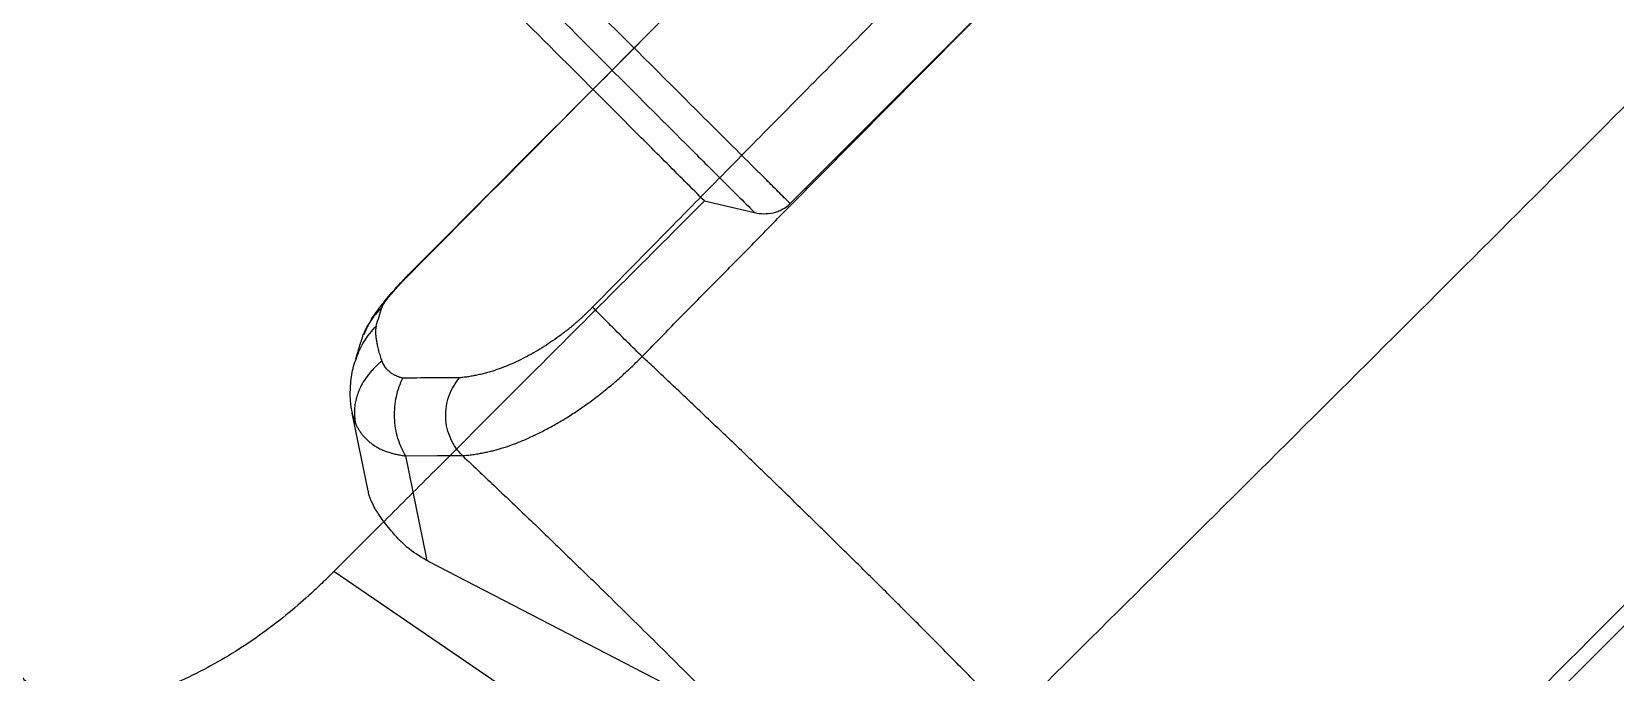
# Model space of a CAD drawing. Header units: inches. Extents: x 2 to 86, y -22 to 129.
# Drawn here: x 67.71 to 77.89, y 10.16 to 14.27 of the extents above; entities that cross this region are included whole.
import ezdxf

# ---------------------------------------------------------------- set-up
doc = ezdxf.new("R2010")
doc.units = ezdxf.units.IN
doc.header["$MEASUREMENT"] = 0
doc.layers.add('1', color=4, linetype='Continuous')
doc.layers.add('BDIM_CYAN', color=4, linetype='Continuous')

# ---------------------------------------------------------------- blocks, each defined once
blk = doc.blocks.new('2020 HS PILLOW')
at = {"layer": '1', "color": 2}
for p, q in [((5.803, -0.013), (5.803, -0.011)), ((6.718, -0.447), (6.684, -0.383)), ((6.965, -0.807), (6.685, -0.383)), ((7, -1.374), (6.635, -0.82)), ((6.358, -3.456), (7.012, -1.404))]:
    blk.add_line(p, q, dxfattribs=at)
at = {"layer": '1', "color": 2, "flags": 128}
for points in [[(6.635, -0.82), (6.49, -0.963), (6.377, -1.076)], [(7.013, -0.916), (7.011, -0.909), (7.001, -0.884)]]:
    blk.add_lwpolyline(points, dxfattribs=at)
at = {"layer": '1', "color": 2}
blk.add_arc((6.982, -1.398), 0.0302, 349.0452, 54.1848, dxfattribs=at)
for points, knots in [([(5.803, -0.009), (4.052, -0.005), (0.184, 0.005), (-3.685, -0.004), (-5.803, -0.009)], [0, 0, 0, 0, 0.452479, 1, 1, 1, 1]), ([(5.803, -0.013), (5.576, -0.012), (5.121, -0.01), (4.438, -0.007), (3.755, -0.005), (3.072, -0.003), (2.39, -0.002), (1.707, -0.001), (1.024, 0), (0.341, 0), (-0.341, 0), (-1.024, 0), (-1.707, -0.001), (-2.39, -0.002), (-3.072, -0.003), (-3.755, -0.005), (-4.438, -0.007), (-5.121, -0.01), (-5.576, -0.012), (-5.803, -0.013)], [0, 0, 0, 0, 0.058824, 0.117648, 0.176472, 0.235295, 0.294119, 0.352942, 0.411765, 0.470588, 0.529412, 0.588235, 0.647058, 0.705881, 0.764705, 0.823528, 0.882352, 0.941176, 1, 1, 1, 1]), ([(6.189, -0.049), (6.186, -0.048), (6.155, -0.04), (6.082, -0.027), (5.979, -0.016), (5.882, -0.011), (5.83, -0.01), (5.803, -0.009)], [0, 0, 0, 0, 0.030763, 0.316842, 0.644882, 0.816686, 1, 1, 1, 1]), ([(6.067, -0.036), (6.066, -0.036), (6.065, -0.035), (6.062, -0.034), (6.059, -0.033), (6.056, -0.032), (6.052, -0.031), (6.048, -0.03), (6.044, -0.029), (6.039, -0.028), (6.029, -0.026), (6.009, -0.023), (5.977, -0.02), (5.939, -0.017), (5.906, -0.015), (5.879, -0.014), (5.861, -0.013), (5.842, -0.013), (5.823, -0.013), (5.81, -0.013), (5.803, -0.013)], [0, 0, 0, 0, 0.029153, 0.058134, 0.086978, 0.115718, 0.144392, 0.173033, 0.201679, 0.230364, 0.259125, 0.384793, 0.508272, 0.631196, 0.751677, 0.801642, 0.851147, 0.900501, 0.950016, 1, 1, 1, 1]), ([(6.067, -0.036), (6.109, -0.038), (6.182, -0.041), (6.249, -0.068), (6.277, -0.08)], [0, 0, 0, 0, 0.578974, 1, 1, 1, 1]), ([(6.18, -0.096), (6.181, -0.097), (6.183, -0.098), (6.186, -0.1), (6.189, -0.102), (6.193, -0.105), (6.197, -0.108), (6.2, -0.111), (6.204, -0.115), (6.208, -0.119), (6.212, -0.123), (6.217, -0.127), (6.222, -0.133), (6.227, -0.14), (6.234, -0.148), (6.241, -0.157), (6.248, -0.167), (6.255, -0.177), (6.263, -0.188), (6.271, -0.202), (6.277, -0.213), (6.28, -0.218)], [0, 0, 0, 0, 0.041363, 0.082794, 0.124315, 0.165946, 0.207707, 0.24961, 0.291671, 0.333906, 0.376328, 0.418938, 0.461737, 0.523475, 0.583383, 0.655331, 0.712067, 0.773227, 0.841567, 0.917123, 1, 1, 1, 1]), ([(6.415, -0.151), (6.379, -0.135), (6.304, -0.104), (6.222, -0.099), (6.18, -0.096)], [0, 0, 0, 0, 0.484915, 1, 1, 1, 1]), ([(6.282, -0.078), (6.276, -0.076), (6.266, -0.072), (6.248, -0.066), (6.227, -0.059), (6.208, -0.054), (6.198, -0.052)], [0, 0, 0, 0, 0.213766, 0.380662, 0.676501, 1, 1, 1, 1]), ([(6.419, -0.151), (6.396, -0.139), (6.349, -0.113), (6.302, -0.089), (6.278, -0.077)], [0, 0, 0, 0, 0.499988, 1, 1, 1, 1]), ([(6.684, -0.385), (6.669, -0.362), (6.632, -0.309), (6.557, -0.24), (6.483, -0.182), (6.432, -0.16), (6.415, -0.152)], [0, 0, 0, 0, 0.230526, 0.532154, 0.843989, 1, 1, 1, 1]), ([(6.312, -0.282), (6.31, -0.277), (6.305, -0.267), (6.297, -0.252), (6.289, -0.235), (6.283, -0.224), (6.28, -0.218)], [0, 0, 0, 0, 0.223372, 0.464478, 0.723346, 1, 1, 1, 1]), ([(6.295, -0.454), (6.296, -0.451), (6.3, -0.446), (6.304, -0.438), (6.308, -0.43), (6.312, -0.422), (6.315, -0.414), (6.318, -0.406), (6.321, -0.398), (6.323, -0.39), (6.325, -0.382), (6.326, -0.374), (6.327, -0.364), (6.328, -0.351), (6.327, -0.337), (6.326, -0.323), (6.322, -0.309), (6.318, -0.295), (6.314, -0.286), (6.312, -0.282)], [0, 0, 0, 0, 0.047713, 0.095186, 0.142451, 0.189542, 0.236492, 0.283334, 0.330103, 0.376834, 0.423559, 0.470314, 0.517133, 0.600121, 0.681822, 0.762442, 0.842196, 0.921306, 1, 1, 1, 1]), ([(6.312, -0.282), (6.316, -0.281), (6.324, -0.28), (6.335, -0.279), (6.346, -0.278), (6.357, -0.278), (6.367, -0.278), (6.384, -0.278), (6.407, -0.278), (6.446, -0.282), (6.492, -0.29), (6.531, -0.302), (6.557, -0.313), (6.572, -0.32), (6.588, -0.327), (6.603, -0.336), (6.618, -0.345), (6.634, -0.356), (6.649, -0.368), (6.664, -0.381), (6.678, -0.396), (6.692, -0.412), (6.706, -0.429), (6.714, -0.441), (6.718, -0.447)], [0, 0, 0, 0, 0.023632, 0.046369, 0.068221, 0.089195, 0.1093, 0.128542, 0.191011, 0.249492, 0.36685, 0.47887, 0.513551, 0.54976, 0.58751, 0.626815, 0.667692, 0.71016, 0.75424, 0.799965, 0.847379, 0.896515, 0.947387, 1, 1, 1, 1]), ([(6.037, -0.71), (6.08, -0.667), (6.166, -0.581), (6.252, -0.496), (6.295, -0.454)], [0, 0, 0, 0, 0.503161, 1, 1, 1, 1]), ([(6.635, -0.82), (6.626, -0.783), (6.612, -0.744), (6.581, -0.686), (6.569, -0.667), (6.543, -0.63), (6.528, -0.612), (6.496, -0.578), (6.479, -0.562), (6.444, -0.532), (6.426, -0.519), (6.37, -0.483), (6.331, -0.465), (6.295, -0.454)], [0, 0, 0, 0, 0.25, 0.25, 0.375, 0.375, 0.5, 0.5, 0.625, 0.625, 0.75, 0.75, 1, 1, 1, 1]), ([(6.718, -0.447), (6.719, -0.451), (6.722, -0.458), (6.725, -0.469), (6.728, -0.48), (6.731, -0.491), (6.733, -0.502), (6.735, -0.513), (6.737, -0.525), (6.738, -0.536), (6.738, -0.548), (6.739, -0.56), (6.738, -0.572), (6.738, -0.584), (6.737, -0.596), (6.735, -0.608), (6.733, -0.62), (6.731, -0.632), (6.728, -0.645), (6.724, -0.657), (6.72, -0.67), (6.716, -0.682), (6.711, -0.695), (6.706, -0.707), (6.7, -0.72), (6.693, -0.732), (6.687, -0.745), (6.679, -0.757), (6.671, -0.77), (6.663, -0.782), (6.654, -0.795), (6.645, -0.807), (6.638, -0.816), (6.635, -0.82)], [0, 0, 0, 0, 0.029325, 0.058829, 0.088513, 0.118379, 0.148429, 0.178665, 0.209089, 0.239703, 0.270509, 0.301508, 0.332702, 0.364093, 0.395683, 0.427473, 0.459465, 0.49166, 0.52406, 0.556667, 0.589482, 0.622506, 0.655742, 0.689189, 0.722851, 0.756728, 0.790821, 0.825132, 0.859663, 0.894413, 0.929386, 0.964581, 1, 1, 1, 1]), ([(5.111, -0.993), (5.117, -0.993), (5.13, -0.993), (5.149, -0.993), (5.169, -0.993), (5.188, -0.992), (5.207, -0.992), (5.227, -0.991), (5.246, -0.989), (5.265, -0.988), (5.285, -0.987), (5.304, -0.985), (5.323, -0.983), (5.342, -0.981), (5.361, -0.978), (5.418, -0.97), (5.511, -0.953), (5.634, -0.921), (5.75, -0.879), (5.832, -0.842), (5.884, -0.814), (5.912, -0.798), (5.939, -0.781), (5.965, -0.764), (5.99, -0.746), (6.014, -0.728), (6.029, -0.716), (6.037, -0.71)], [0, 0, 0, 0, 0.017344, 0.034677, 0.052006, 0.069339, 0.086682, 0.104043, 0.121428, 0.138844, 0.156298, 0.173796, 0.191346, 0.208954, 0.226626, 0.244369, 0.366423, 0.490446, 0.615395, 0.741843, 0.778648, 0.815411, 0.852172, 0.888971, 0.925849, 0.962846, 1, 1, 1, 1]), ([(6.377, -1.076), (6.377, -1.055), (6.375, -1.034), (6.368, -0.99), (6.362, -0.968), (6.345, -0.925), (6.335, -0.904), (6.31, -0.863), (6.295, -0.844), (6.262, -0.809), (6.244, -0.793), (6.206, -0.765), (6.185, -0.753), (6.143, -0.733), (6.122, -0.726), (6.079, -0.715), (6.057, -0.711), (6.037, -0.71)], [0, 0, 0, 0, 0.125, 0.125, 0.25, 0.25, 0.375, 0.375, 0.5, 0.5, 0.625, 0.625, 0.75, 0.75, 0.875, 0.875, 1, 1, 1, 1]), ([(7.001, -0.884), (6.994, -0.862), (6.985, -0.835), (6.966, -0.811), (6.964, -0.808)], [0, 0, 0, 0, 0.858498, 1, 1, 1, 1]), ([(-5.111, -0.993), (-5.012, -0.992), (-4.816, -0.99), (-4.521, -0.987), (-4.226, -0.985), (-3.929, -0.983), (-3.632, -0.98), (-3.334, -0.978), (-3.035, -0.977), (-2.735, -0.975), (-2.434, -0.973), (-2.133, -0.972), (-1.83, -0.971), (-1.527, -0.97), (-1.223, -0.969), (-0.919, -0.968), (-0.613, -0.968), (-0.307, -0.968), (0.091, -0.968), (0.579, -0.968), (1.155, -0.969), (1.729, -0.97), (2.3, -0.973), (2.867, -0.976), (3.432, -0.979), (3.994, -0.983), (4.553, -0.988), (4.925, -0.991), (5.111, -0.993)], [0, 0, 0, 0, 0.028776, 0.057631, 0.086566, 0.11558, 0.144673, 0.173846, 0.203098, 0.232429, 0.26184, 0.291331, 0.320902, 0.350552, 0.380282, 0.410091, 0.439981, 0.46995, 0.5, 0.556693, 0.613101, 0.669223, 0.725062, 0.780616, 0.835887, 0.890874, 0.945579, 1, 1, 1, 1]), ([(5.11, -1.442), (5.111, -1.401), (5.111, -1.357), (5.112, -1.271), (5.112, -1.228), (5.112, -1.147), (5.112, -1.11), (5.111, -1.044), (5.111, -1.016), (5.111, -0.993)], [0, 0, 0, 0, 0.25, 0.25, 0.5, 0.5, 0.75, 0.75, 1, 1, 1, 1]), ([(7.043, -1.109), (7.04, -1.071), (7.032, -0.996), (7.019, -0.943), (7.013, -0.916)], [0, 0, 0, 0, 0.49633, 1, 1, 1, 1]), ([(6.377, -1.076), (6.373, -1.079), (6.364, -1.087), (6.351, -1.098), (6.338, -1.108), (6.324, -1.119), (6.311, -1.129), (6.297, -1.139), (6.284, -1.148), (6.27, -1.157), (6.257, -1.166), (6.244, -1.175), (6.23, -1.183), (6.217, -1.191), (6.204, -1.199), (6.191, -1.206), (6.178, -1.213), (6.165, -1.22), (6.136, -1.236), (6.088, -1.259), (6.018, -1.289), (5.943, -1.317), (5.877, -1.338), (5.822, -1.354), (5.781, -1.365), (5.738, -1.376), (5.695, -1.385), (5.652, -1.394), (5.608, -1.402), (5.563, -1.41), (5.519, -1.417), (5.473, -1.422), (5.428, -1.428), (5.383, -1.432), (5.337, -1.436), (5.292, -1.438), (5.246, -1.44), (5.201, -1.442), (5.155, -1.442), (5.125, -1.442), (5.11, -1.442)], [0, 0, 0, 0, 0.016918, 0.033551, 0.049895, 0.065946, 0.081698, 0.097147, 0.11229, 0.127123, 0.141642, 0.155843, 0.169723, 0.18328, 0.196511, 0.209412, 0.221981, 0.234217, 0.246116, 0.305779, 0.366313, 0.427658, 0.489743, 0.520676, 0.551541, 0.58233, 0.613033, 0.643639, 0.674138, 0.704522, 0.734779, 0.764902, 0.794881, 0.824706, 0.85437, 0.883864, 0.913181, 0.942313, 0.971255, 1, 1, 1, 1]), ([(6.377, -1.076), (6.375, -1.128), (6.373, -1.226), (6.367, -1.423), (6.361, -1.664), (6.356, -1.958), (6.351, -2.233), (6.349, -2.487), (6.347, -2.722), (6.346, -2.957), (6.345, -3.191), (6.346, -3.348), (6.346, -3.426)], [0, 0, 0, 0, 0.066712, 0.125013, 0.250008, 0.374939, 0.500001, 0.599859, 0.699783, 0.799778, 0.899849, 1, 1, 1, 1]), ([(7.012, -1.404), (7.024, -1.355), (7.05, -1.258), (7.046, -1.159), (7.043, -1.109)], [0, 0, 0, 0, 0.497537, 1, 1, 1, 1]), ([(5.11, -1.442), (5.013, -1.441), (4.818, -1.439), (4.526, -1.437), (4.234, -1.435), (3.942, -1.432), (3.65, -1.43), (3.358, -1.428), (3.066, -1.427), (2.774, -1.425), (2.482, -1.424), (2.19, -1.423), (1.898, -1.421), (1.606, -1.42), (1.314, -1.42), (1.022, -1.419), (0.73, -1.419), (0.438, -1.418), (0.146, -1.418), (-0.146, -1.418), (-0.438, -1.418), (-0.73, -1.419), (-1.022, -1.419), (-1.314, -1.42), (-1.606, -1.42), (-1.898, -1.421), (-2.19, -1.423), (-2.482, -1.424), (-2.774, -1.425), (-3.066, -1.427), (-3.358, -1.428), (-3.65, -1.43), (-3.942, -1.432), (-4.234, -1.435), (-4.526, -1.437), (-4.818, -1.439), (-5.013, -1.441), (-5.11, -1.442)], [0, 0, 0, 0, 0.028576, 0.05715, 0.085725, 0.114298, 0.142871, 0.171443, 0.200015, 0.228587, 0.257158, 0.285728, 0.314298, 0.342868, 0.371438, 0.400008, 0.428577, 0.457146, 0.485715, 0.514285, 0.542854, 0.571423, 0.599992, 0.628562, 0.657132, 0.685702, 0.714272, 0.742842, 0.771413, 0.799985, 0.828557, 0.857129, 0.885702, 0.914275, 0.94285, 0.971424, 1, 1, 1, 1]), ([(5.077, -4.652), (5.077, -4.611), (5.076, -4.529), (5.074, -4.405), (5.074, -4.281), (5.073, -4.158), (5.072, -4.034), (5.072, -3.91), (5.072, -3.787), (5.072, -3.663), (5.072, -3.539), (5.073, -3.416), (5.074, -3.292), (5.075, -3.169), (5.076, -3.045), (5.077, -2.922), (5.079, -2.798), (5.081, -2.675), (5.083, -2.551), (5.085, -2.428), (5.087, -2.305), (5.09, -2.181), (5.093, -2.058), (5.096, -1.935), (5.099, -1.811), (5.103, -1.688), (5.106, -1.565), (5.109, -1.483), (5.11, -1.442)], [0, 0, 0, 0, 0.038705, 0.0773915, 0.1160594, 0.1547086, 0.1933388, 0.2319501, 0.2705422, 0.3091151, 0.3476687, 0.3862027, 0.4247171, 0.4632118, 0.5016866, 0.5401414, 0.5785762, 0.6169907, 0.6553849, 0.6937587, 0.732112, 0.7704445, 0.8087563, 0.8470473, 0.8853172, 0.923566, 0.9617937, 1, 1, 1, 1]), ([(-5.077, -4.758), (-3.411, -4.763), (-0.026, -4.774), (3.358, -4.763), (5.077, -4.758)], [0, 0, 0, 0, 0.492188, 1, 1, 1, 1])]:
    blk.add_open_spline(points, degree=3, knots=knots, dxfattribs=at)
blk.add_open_spline([(6.18, -0.096), (6.142, -0.076), (6.105, -0.056), (6.067, -0.036)], degree=3, dxfattribs=at)
blk = doc.blocks.new('2020 RHYTHM')
at = {"layer": 'BDIM_CYAN', "color": 3}
blk.add_line((72.34, 6.375), (67.281, 9.821), dxfattribs=at)
at = {"layer": 'BDIM_CYAN', "color": 3, "flags": 128}
for points in [[(70.213, 12.185), (72.774, 14.747), (75.336, 17.308)], [(72.408, 6.308), (76.104, 10.005), (78.736, 12.637), (81.368, 15.269)], [(69.662, 12.202), (69.892, 12.148), (69.985, 12.127)]]:
    blk.add_lwpolyline(points, dxfattribs=at)
at = {"layer": 'BDIM_CYAN', "color": 3}
for points, knots in [([(81.301, 15.336), (81.114, 15.149), (80.927, 14.963), (80.554, 14.589), (80.367, 14.403), (79.807, 13.843), (79.434, 13.469), (78.314, 12.349), (77.567, 11.602), (75.327, 9.362), (73.834, 7.869), (72.34, 6.375)], [0, 0, 0, 0, 0.0625, 0.0625, 0.125, 0.125, 0.25, 0.25, 0.5, 0.5, 1, 1, 1, 1]), ([(69.662, 12.202), (69.621, 12.243), (69.579, 12.285), (69.494, 12.37), (69.45, 12.414), (69.319, 12.545), (69.229, 12.636), (68.952, 12.913), (68.758, 13.106), (68.306, 13.558), (68.045, 13.819), (67.773, 14.091)], [0.5947382, 0.5947382, 0.5947382, 0.5947382, 0.6259882, 0.6259882, 0.6572382, 0.6572382, 0.7197382, 0.7197382, 0.8447382, 0.8447382, 1, 1, 1, 1]), ([(67.996, 14.12), (68.183, 13.932), (68.365, 13.749), (68.719, 13.393), (68.89, 13.221), (69.223, 12.888), (69.384, 12.727), (69.616, 12.495), (69.692, 12.419), (69.803, 12.308), (69.84, 12.271), (69.913, 12.199), (69.949, 12.163), (69.985, 12.127)], [0, 0, 0, 0, 0.25, 0.25, 0.5, 0.5, 0.75, 0.75, 0.875, 0.875, 0.9375, 0.9375, 1, 1, 1, 1]), ([(70.213, 12.185), (70.188, 12.21), (70.162, 12.235), (70.112, 12.286), (70.086, 12.311), (70.009, 12.389), (69.956, 12.441), (69.797, 12.599), (69.688, 12.708), (69.352, 13.043), (69.117, 13.277), (68.871, 13.522)], [0, 0, 0, 0, 0.0625, 0.0625, 0.125, 0.125, 0.25, 0.25, 0.5, 0.5, 1, 1, 1, 1]), ([(67.281, 9.821), (67.336, 9.875), (67.444, 9.984), (67.661, 10.2), (68.041, 10.58), (68.726, 11.265), (69.303, 11.842), (69.662, 12.202)], [0.7714704, 0.7714704, 0.7714704, 0.7714704, 0.7870954, 0.8027204, 0.8339704, 0.8964704, 1, 1, 1, 1]), ([(69.985, 12.127), (70.004, 12.123), (70.024, 12.12), (70.064, 12.12), (70.085, 12.122), (70.115, 12.128), (70.124, 12.131), (70.144, 12.139), (70.153, 12.143), (70.181, 12.158), (70.198, 12.17), (70.213, 12.185)], [0, 0, 0, 0, 0.25, 0.25, 0.5, 0.5, 0.625, 0.625, 0.75, 0.75, 1, 1, 1, 1]), ([(67.281, 9.821), (67.264, 9.804), (67.232, 9.772), (67.194, 9.735), (67.163, 9.706), (67.099, 9.647), (66.989, 9.551), (66.771, 9.382), (66.471, 9.193), (66.152, 9.053), (65.886, 8.975), (65.716, 8.942), (65.579, 8.925), (65.509, 8.92), (65.477, 8.918)], [0.7074707, 0.7074707, 0.7074707, 0.7074707, 0.7109375, 0.7148438, 0.71875, 0.7207031, 0.734375, 0.75, 0.78125, 0.8125, 0.828125, 0.84375, 0.8515625, 0.8590971, 0.8590971, 0.8590971, 0.8590971])]:
    blk.add_open_spline(points, degree=3, knots=knots, dxfattribs=at)
blk.add_open_spline([(65.247, 9.178), (65.267, 9.156), (65.306, 9.113), (65.363, 9.047), (65.42, 8.983), (65.458, 8.94), (65.477, 8.918)], degree=3, dxfattribs=at)
at = {"layer": '1', "color": 3, "xscale": -1, "rotation": 45.00000000000001}
blk.add_blockref('2020 HS PILLOW', (71.856, 15.836), dxfattribs=at)

msp = doc.modelspace()

# ---------------------------------------------------------------- block references
msp.add_blockref('2020 RHYTHM', (2.373, 0.985))

doc.saveas('drawing.dxf')
